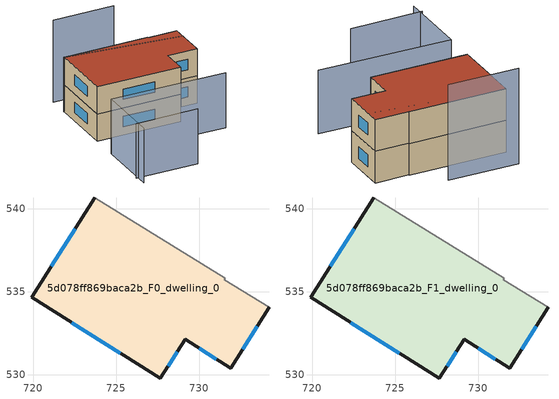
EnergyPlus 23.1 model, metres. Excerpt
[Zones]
5d078ff869baca2b_F0_dwelling_0
 floor ground (EU_floor_Construction): 731.56,535.83 731.51,535.74 734.21,534.07 731.9,530.41 729.15,532.14 727.67,529.79 719.9,534.68 723.73,540.68 z0
 wall outside (EU_wall_Construction): 723.73,540.68 719.9,534.68 727.67,529.79 729.15,532.14 731.9,530.41 734.21,534.07 z0:3
 wall adiabatic (EU_wall_Construction): 734.21,534.07 731.51,535.74 731.56,535.83 723.73,540.68 z0:3
 window (EU_Window_Construction): 732.62,531.55 733.49,532.93 / 730.01,531.6 731.04,530.95 / 728.13,530.52 728.69,531.41 / 722.32,533.16 725.25,531.31 / 722.54,538.81 721.09,536.55 z0.93:2.07
5d078ff869baca2b_F1_dwelling_0
 floor to 5d078ff869baca2b_F0_dwelling_0 (EU_floor_Construction): 731.56,535.83 731.51,535.74 734.21,534.07 731.9,530.41 729.15,532.14 727.67,529.79 719.9,534.68 723.73,540.68 z3
 wall outside (EU_wall_Construction): 723.73,540.68 719.9,534.68 727.67,529.79 729.15,532.14 731.9,530.41 734.21,534.07 z3:6
 wall adiabatic (EU_wall_Construction): 734.21,534.07 731.51,535.74 731.56,535.83 723.73,540.68 z3:6
 window (EU_Window_Construction): 732.62,531.55 733.49,532.93 / 730.01,531.6 731.04,530.95 / 728.13,530.52 728.69,531.41 / 722.32,533.16 725.25,531.31 / 722.54,538.81 721.09,536.55 z3.93:5.07
 roof outside (EU_roof_Construction): 731.9,530.41 734.21,534.07 731.51,535.74 731.56,535.83 723.73,540.68 719.9,534.68 727.67,529.79 729.15,532.14 z6
shading: 714.95,527.39 720.75,523.79 / 714.47,526.25 718.29,532.15 / 718.29,532.15 728.81,525.33 / 733.42,533.07 723.69,540.71 z0:6; 730.62,539.11 725,542.69 z0:9
[Building]
EU S2 Campaign: North Axis=0; Terrain=City; Solar Distribution=FullExterior
[Site:Location]
Montreal-Trudeau.Intl.AP: Latitude=45.4667; Longitude=-73.75; Time Zone=-5; Elevation=36
[SizingPeriod:WeatherFileDays]
AnnualSizingPeriod: Begin Month=1; Begin Day of Month=1; End Month=12; End Day of Month=31; Day of Week for Start Day=Monday; Use Weather File Daylight Saving Period=No; Use Weather File Rain and Snow Indicators=No
[MATERIAL]
EU_InternalMass_Material: Roughness=MediumRough; Thickness=0.1; Conductivity=1; Density=1800; Specific Heat=900; Thermal Absorptance=0.9; Solar Absorptance=0.7; Visible Absorptance=0.7
[MATERIAL:NOMASS] Roughness=MediumRough; Thermal Absorptance=0.9; Solar Absorptance=0.7; Visible Absorptance=0.7
Name | Thermal Resistance
EU_wall_NoMass; EU_floor_NoMass | 1.51479
EU_roof_NoMass | 2.84114
[WINDOWMATERIAL:SIMPLEGLAZINGSYSTEM]
EU_Window_SimpleGlazing: UFactor=3.53504; Solar Heat Gain Coefficient=0.8; Visible Transmittance=0.8
[CONSTRUCTION]
EU_wall_Construction: EU_wall_NoMass
EU_roof_Construction: EU_roof_NoMass
EU_floor_Construction: EU_floor_NoMass
EU_Window_Construction: EU_Window_SimpleGlazing
EU_InternalMass_Construction: EU_InternalMass_Material
[ZONE] Type=1; Multiplier=1; Ceiling Height=autocalculate; Volume=238.583; Floor Area=autocalculate; Part of Total Floor Area=Yes
5d078ff869baca2b_F0_dwelling_0; 5d078ff869baca2b_F1_dwelling_0
[INTERNALMASS] Construction=EU_InternalMass_Construction; Surface Area=79.5276
Name | Zone or ZoneList
5d078ff869baca2b_F0_dwelling_0_EU_InternalMass | 5d078ff869baca2b_F0_dwelling_0
5d078ff869baca2b_F1_dwelling_0_EU_InternalMass | 5d078ff869baca2b_F1_dwelling_0
[OTHEREQUIPMENT] Fuel Type=Electricity; Design Level Calculation Method=Watts/Area; Power per Zone Floor Area=1; Fraction Latent=0; Fraction Radiant=0; Fraction Lost=0; Carbon Dioxide Generation Rate=0; EndUse Subcategory=EU_Step8_InternalGains
Name | Zone or ZoneList or Space or SpaceList | Schedule
EU_Step8_InternalGain_5d078ff869baca2b_F0_dwelling_0_f000 | 5d078ff869baca2b_F0_dwelling_0 | EU_Step8_GainSchedule_5d078ff869baca2b_F0_dwelling_0_f000
EU_Step8_InternalGain_5d078ff869baca2b_F1_dwelling_0_f000 | 5d078ff869baca2b_F1_dwelling_0 | EU_Step8_GainSchedule_5d078ff869baca2b_F1_dwelling_0_f000
[ZONEVENTILATION:DESIGNFLOWRATE] Schedule=EU_AlwaysOn; Design Flow Rate Calculation Method=AirChanges/Hour; Air Changes per Hour=0.775154; Ventilation Type=Natural; Fan Pressure Rise=0; Fan Total Efficiency=1; Constant Term Coefficient=1; Temperature Term Coefficient=0; Velocity Term Coefficient=0; Velocity Squared Term Coefficient=0; Minimum Indoor Temperature=-100; Maximum Indoor Temperature=100; Delta Temperature=-100; Minimum Outdoor Temperature=-100; Maximum Outdoor Temperature=100; Maximum Wind Speed=40
Name | Zone or ZoneList or Space or SpaceList
EU_ConstantAir_5d078ff869baca2b_F0_dwelling_0 | 5d078ff869baca2b_F0_dwelling_0
EU_ConstantAir_5d078ff869baca2b_F1_dwelling_0 | 5d078ff869baca2b_F1_dwelling_0
[HVACTEMPLATE:THERMOSTAT] Constant Heating Setpoint=20; Constant Cooling Setpoint=50
EU_HeatOnly_5d078ff869baca2b_F0_dwelling_0; EU_HeatOnly_5d078ff869baca2b_F1_dwelling_0
[HVACTEMPLATE:ZONE:IDEALLOADSAIRSYSTEM] System Availability Schedule=EU_AlwaysOn; Maximum Heating Supply Air Temperature=50; Minimum Cooling Supply Air Temperature=13; Maximum Heating Supply Air Humidity Ratio=0.0156; Minimum Cooling Supply Air Humidity Ratio=0.0077; Heating Limit=NoLimit; Cooling Limit=NoLimit; Heating Availability Schedule=EU_AlwaysOn; Cooling Availability Schedule=EU_CoolingOff; Dehumidification Control Type=ConstantSensibleHeatRatio; Cooling Sensible Heat Ratio=0.7; Dehumidification Setpoint=60; Humidification Control Type=None; Humidification Setpoint=30; Outdoor Air Method=None; Outdoor Air Flow Rate per Person=0.00944; Outdoor Air Flow Rate per Zone Floor Area=0; Outdoor Air Flow Rate per Zone=0; Demand Controlled Ventilation Type=None; Outdoor Air Economizer Type=NoEconomizer; Heat Recovery Type=None; Sensible Heat Recovery Effectiveness=0.7; Latent Heat Recovery Effectiveness=0.65
Name | Template Thermostat
5d078ff869baca2b_F0_dwelling_0 | EU_HeatOnly_5d078ff869baca2b_F0_dwelling_0
5d078ff869baca2b_F1_dwelling_0 | EU_HeatOnly_5d078ff869baca2b_F1_dwelling_0
[SIZING:ZONE] Zone Cooling Design Supply Air Temperature Input Method=SupplyAirTemperature; Zone Cooling Design Supply Air Temperature=13; Zone Heating Design Supply Air Temperature Input Method=SupplyAirTemperature; Zone Heating Design Supply Air Temperature=50; Zone Cooling Design Supply Air Humidity Ratio=0.008; Zone Heating Design Supply Air Humidity Ratio=0.008; Cooling Design Air Flow Method=DesignDay; Cooling Design Air Flow Rate=0; Cooling Minimum Air Flow per Zone Floor Area=0.000762; Cooling Minimum Air Flow=0; Cooling Minimum Air Flow Fraction=0.2; Heating Design Air Flow Method=DesignDay; Heating Design Air Flow Rate=0; Heating Maximum Air Flow per Zone Floor Area=0.002032; Heating Maximum Air Flow=0.141576; Heating Maximum Air Flow Fraction=0.3; Account for Dedicated Outdoor Air System=No; Dedicated Outdoor Air System Control Strategy=NeutralSupplyAir; Dedicated Outdoor Air Low Setpoint Temperature for Design=autosize; Dedicated Outdoor Air High Setpoint Temperature for Design=autosize; Zone Load Sizing Method=Sensible Load Only No Latent Load; Zone Latent Cooling Design Supply Air Humidity Ratio Input Method=HumidityRatioDifference; Zone Cooling Design Supply Air Humidity Ratio Difference=0.005; Zone Latent Heating Design Supply Air Humidity Ratio Input Method=HumidityRatioDifference; Zone Humidification Design Supply Air Humidity Ratio Difference=0.005
5d078ff869baca2b_F0_dwelling_0; 5d078ff869baca2b_F1_dwelling_0
[SCHEDULE:CONSTANT]
Name | Hourly Value
EU_AlwaysOn | 1
EU_CoolingOff | 0
[SCHEDULE:FILE] Column Number=1; Rows to Skip at Top=0; Number of Hours of Data=8760; Column Separator=Comma; Interpolate to Timestep=No; Minutes per Item=60; Adjust Schedule for Daylight Savings=Yes
Name | File
EU_Step8_GainSchedule_5d078ff869baca2b_F0_dwelling_0_f000 | ../../schedules/5d078ff869baca2b/5d078ff869baca2b_F0_dwelling_0_f000_gain.csv
EU_Step8_GainSchedule_5d078ff869baca2b_F1_dwelling_0_f000 | ../../schedules/5d078ff869baca2b/5d078ff869baca2b_F1_dwelling_0_f000_gain.csv
